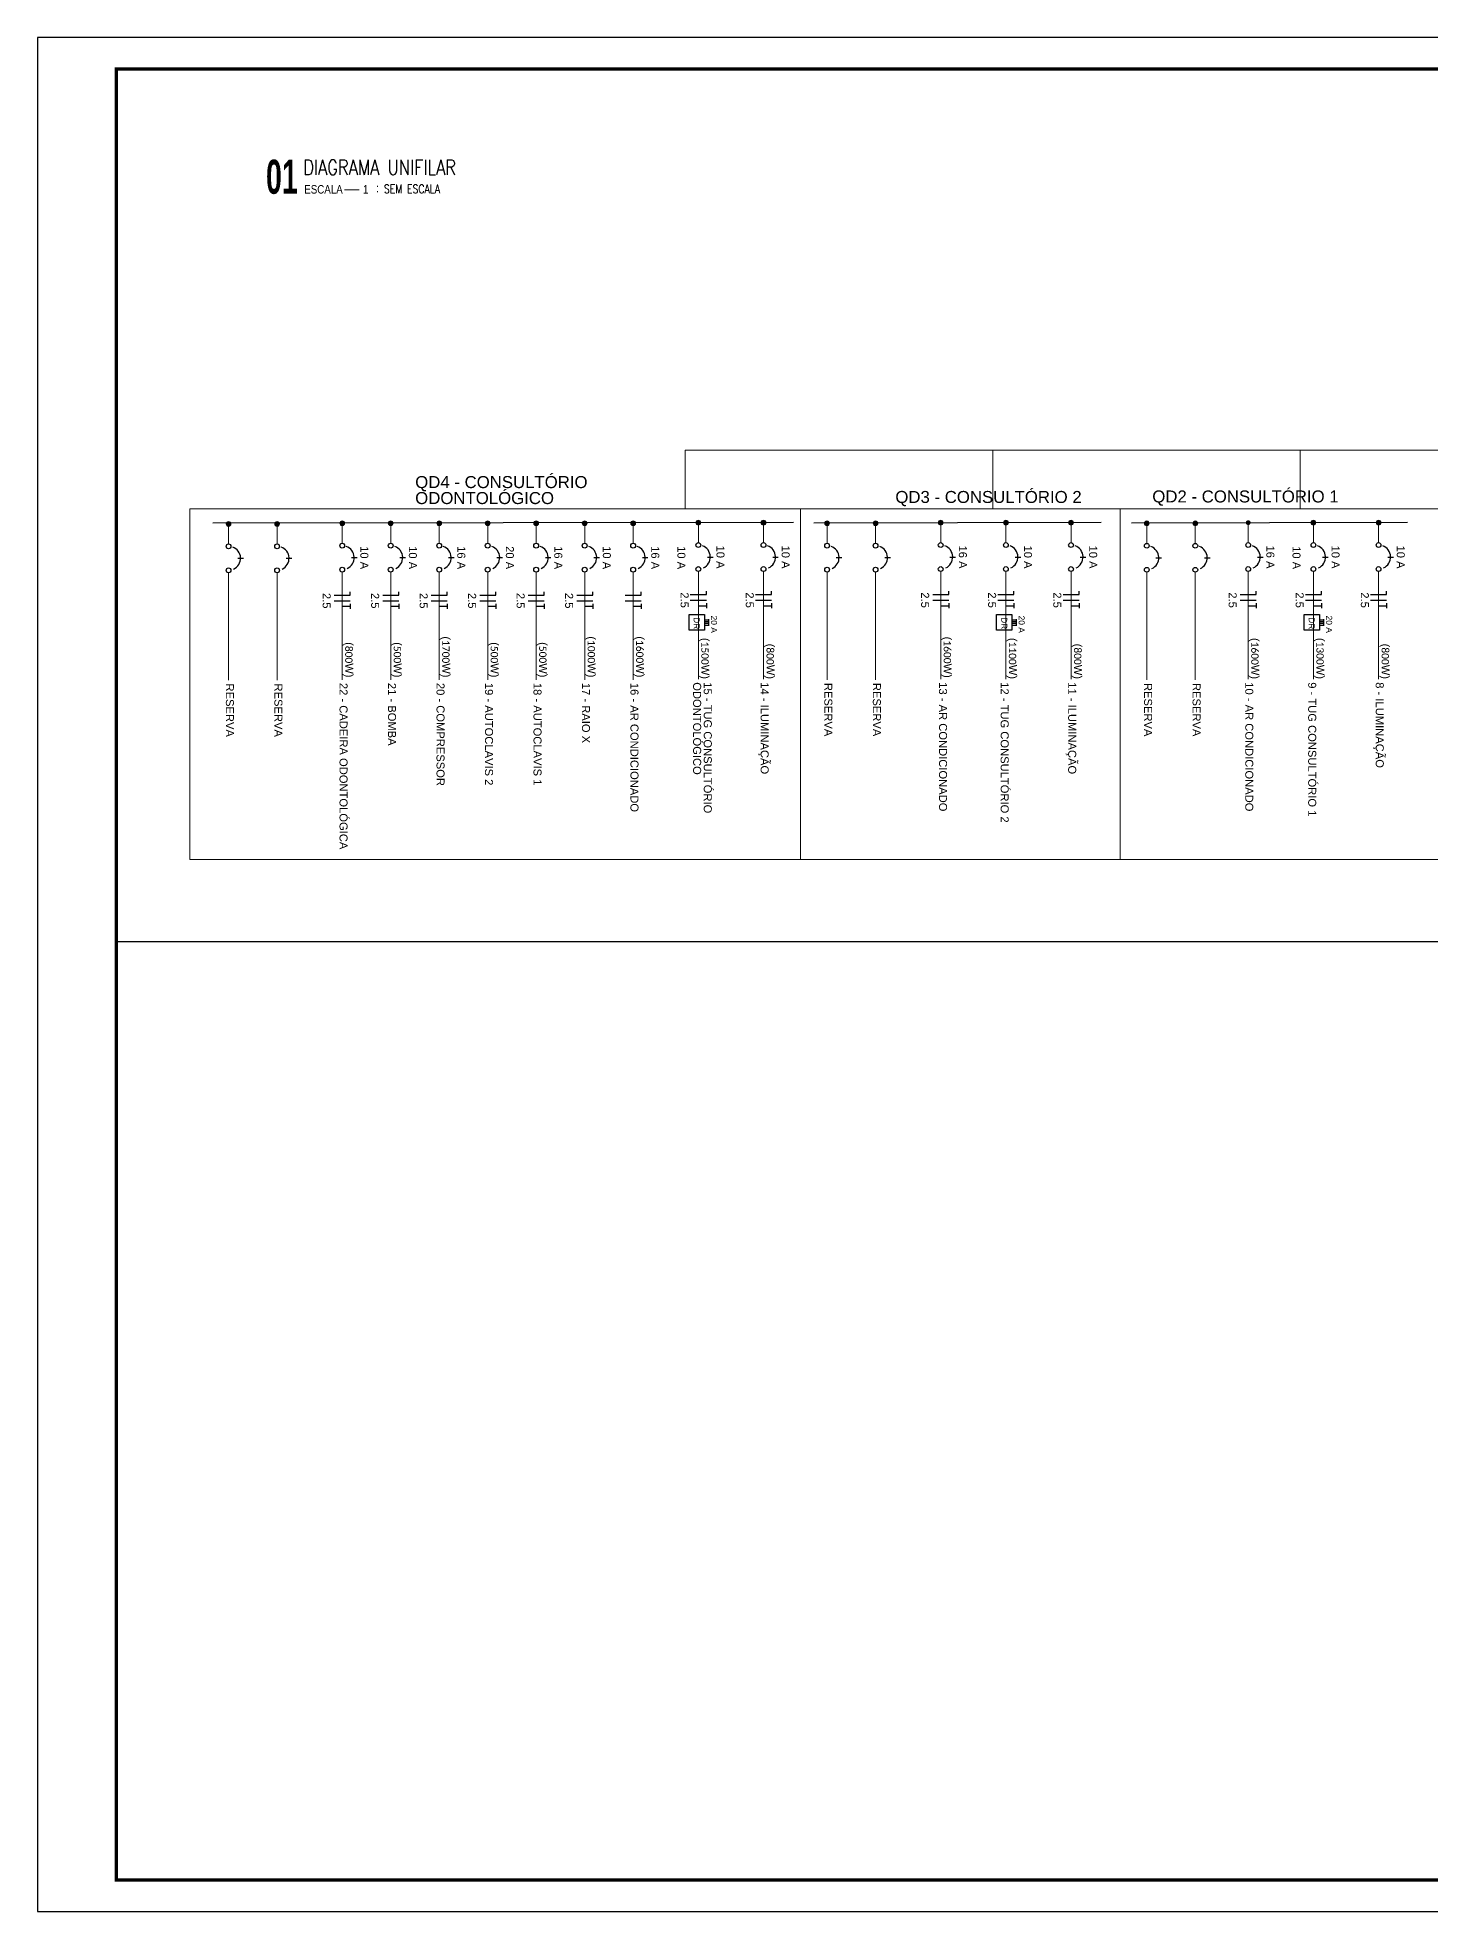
# Model space of a CAD drawing. Header units: millimetres. Extents: x 3040 to 3208, y 298 to 357.
# Drawn here: x 3039.5 to 3083.7, y 297.9 to 357.3 of the extents above; entities that cross this region are included whole.
import ezdxf
from ezdxf.enums import TextEntityAlignment as Align

# ---------------------------------------------------------------- set-up
doc = ezdxf.new("R2010")
doc.units = ezdxf.units.MM
doc.header["$MEASUREMENT"] = 0
doc.layers.get('0').update_dxf_attribs({"linetype": 'CONTINUOUS'})
for name, color, linetype in [('CABO-ILUM', 3, 'CONTINUOUS'), ('CABO.ILUMI.SOLO', 6, 'CONTINUOUS'), ('E-txt-g', 3, 'CONTINUOUS'), ('E-TXT-Y', 2, 'CONTINUOUS'), ('FIACAO', 1, 'CONTINUOUS'), ("LINHA - PROJETU'S", 1, 'CONTINUOUS'), ('P2', 1, 'CONTINUOUS'), ("PRANCHA - PROJETU'S", 7, 'CONTINUOUS')]:
    doc.layers.add(name, color=color, linetype=linetype)
for name, color, linetype, lineweight in [('DI-Disjuntor', 1, 'CONTINUOUS', 30), ('DI-Linhas do diagrama', 9, 'CONTINUOUS', 20), ('DI-Textos do diagrama', 7, 'CONTINUOUS', 20), ('DI-Título do diagrama', 3, 'CONTINUOUS', 30), ('E-Txt-W', 7, 'CONTINUOUS', 20)]:
    doc.layers.add(name, color=color, linetype=linetype, lineweight=lineweight)
doc.styles.add('ARIAL', font='arial.ttf', dxfattribs={"height": 2})
doc.styles.add('F2', font='ARIALN.TTF')
doc.styles.add('REG140', font='romans.shx', dxfattribs={"width": 0.8, "height": 0.35})
doc.styles.add('REG80', font='romans.shx', dxfattribs={"width": 0.8, "height": 0.2})
doc.styles.add('SANSSERIF2', font='sanssb__.ttf', dxfattribs={"width": 0.8})

# ---------------------------------------------------------------- blocks, each defined once
blk = doc.blocks.new('IND_DES')
at = {"layer": 'E-Txt-W', "color": 7}
blk.add_line((0.027, -0.243), (0.198, -0.243), dxfattribs=at)
at = {"layer": 'E-txt-g', "color": 7, "style": 'F2'}
for s, p in [('ESCALA', (-0.446, -0.286)), ('1', (0.243, -0.286)), (':', (0.399, -0.271))]:
    blk.add_text(s, height=0.1, dxfattribs=at).set_placement(p)
blk.add_attdef('ESCALA', (0.49, -0.281), '', height=0.1, dxfattribs=at)
at = {"layer": 'E-Txt-W', "color": 6, "style": 'F2'}
blk.add_attdef('00', text='', height=0.4, dxfattribs=at).set_placement((-0.708, -0.288), align=Align.CENTER)
at = {"layer": 'E-TXT-Y', "color": 7, "style": 'F2'}
for tag, p in [('PROJETO', (-0.456, 0.183)), ('DESENHO', (-0.458, -0.066))]:
    blk.add_attdef(tag, p, '', height=0.175, dxfattribs=at)
blk = doc.blocks.new('ADFSGASDFG')
at = {"layer": "PRANCHA - PROJETU'S", "color": 1}
blk.add_lwpolyline([(276.578, 47.946), (360.678, 47.946), (360.678, 107.346), (276.578, 107.346)], close=True, dxfattribs=at)
at = {"layer": "PRANCHA - PROJETU'S", "color": 4, "const_width": 0.1}
blk.add_lwpolyline([(279.078, 106.346), (359.678, 106.346), (359.678, 48.946), (279.078, 48.946)], close=True, dxfattribs=at)
blk = doc.blocks.new('DR Tetrapolar')
at = {"layer": 'DI-Disjuntor', "linetype": 'Continuous'}
for p, q in [((6561.4, 1698.7), (6561.4, 1706.1)), ((6564.6, 1698.7), (6564.6, 1706.1)), ((6567.7, 1698.7), (6567.7, 1706.1)), ((6570.9, 1698.7), (6570.9, 1706.1))]:
    blk.add_line(p, q, dxfattribs=at)
at = {"layer": 'P2'}
blk.add_line((6560.4, 1706.1), (6571.9, 1706.1), dxfattribs=at)
blk.add_lwpolyline([(6552.3, 1698.7), (6580, 1698.7), (6580, 1671.8), (6552.3, 1671.8)], close=True, dxfattribs=at)
at = {"layer": 'P2', "insert": (6567.6, 1679.9), "char_height": 10.59, "width": 50.832, "attachment_point": 8, "line_spacing_factor": 0.798, "style": 'ARIAL'}
blk.add_mtext('DR', dxfattribs=at)

msp = doc.modelspace()

# ---------------------------------------------------------------- linework, layer by layer
at = {"layer": 'CABO-ILUM'}
for p, q in [((3048.918, 339.59), (3049.425, 339.59)), ((3048.918, 339.413), (3049.425, 339.413)), ((3049.171, 339.235), (3049.425, 339.235)), ((3049.425, 339.59), (3049.425, 339.692)), ((3049.425, 339.316), (3049.425, 339.154)), ((3050.455, 339.59), (3050.962, 339.59)), ((3050.455, 339.413), (3050.962, 339.413)), ((3050.708, 339.235), (3050.962, 339.235)), ((3050.962, 339.59), (3050.962, 339.692)), ((3050.962, 339.316), (3050.962, 339.154)), ((3051.991, 339.59), (3052.499, 339.59)), ((3051.991, 339.413), (3052.499, 339.413)), ((3052.245, 339.235), (3052.499, 339.235)), ((3052.499, 339.59), (3052.499, 339.692)), ((3052.499, 339.316), (3052.499, 339.154)), ((3053.528, 339.59), (3054.036, 339.59)), ((3053.528, 339.413), (3054.036, 339.413)), ((3053.782, 339.235), (3054.036, 339.235)), ((3054.036, 339.59), (3054.036, 339.692)), ((3054.036, 339.316), (3054.036, 339.154)), ((3055.065, 339.59), (3055.572, 339.59)), ((3055.065, 339.413), (3055.572, 339.413)), ((3055.319, 339.235), (3055.572, 339.235)), ((3055.572, 339.59), (3055.572, 339.692)), ((3055.572, 339.317), (3055.572, 339.154)), ((3056.602, 339.591), (3057.109, 339.591)), ((3056.602, 339.413), (3057.109, 339.413)), ((3056.856, 339.235), (3057.109, 339.235)), ((3057.109, 339.591), (3057.109, 339.692)), ((3057.109, 339.317), (3057.109, 339.154)), ((3058.139, 339.591), (3058.646, 339.591)), ((3058.139, 339.413), (3058.646, 339.413)), ((3058.393, 339.235), (3058.646, 339.235)), ((3058.646, 339.591), (3058.646, 339.692)), ((3058.646, 339.317), (3058.646, 339.154)), ((3060.204, 339.61), (3060.712, 339.61)), ((3060.204, 339.433), (3060.712, 339.433)), ((3060.458, 339.255), (3060.712, 339.255)), ((3060.712, 339.61), (3060.712, 339.712)), ((3060.712, 339.336), (3060.712, 339.174)), ((3062.27, 339.61), (3062.777, 339.61)), ((3062.27, 339.433), (3062.777, 339.433)), ((3062.524, 339.255), (3062.777, 339.255)), ((3062.777, 339.61), (3062.777, 339.712)), ((3062.777, 339.336), (3062.777, 339.174)), ((3067.886, 339.61), (3068.394, 339.61)), ((3067.886, 339.433), (3068.394, 339.433)), ((3068.14, 339.255), (3068.394, 339.255)), ((3068.394, 339.61), (3068.394, 339.712)), ((3068.394, 339.336), (3068.394, 339.174)), ((3069.952, 339.61), (3070.459, 339.61)), ((3069.952, 339.433), (3070.459, 339.433)), ((3070.206, 339.255), (3070.459, 339.255)), ((3070.459, 339.61), (3070.459, 339.712)), ((3070.459, 339.336), (3070.459, 339.174)), ((3072.017, 339.61), (3072.525, 339.61)), ((3072.017, 339.433), (3072.525, 339.433)), ((3072.271, 339.255), (3072.525, 339.255)), ((3072.525, 339.61), (3072.525, 339.712)), ((3072.525, 339.336), (3072.525, 339.174)), ((3077.634, 339.61), (3078.141, 339.61)), ((3077.634, 339.433), (3078.141, 339.433)), ((3077.887, 339.255), (3078.141, 339.255)), ((3078.141, 339.61), (3078.141, 339.712)), ((3078.141, 339.336), (3078.141, 339.174)), ((3079.699, 339.61), (3080.207, 339.61)), ((3079.699, 339.433), (3080.207, 339.433)), ((3079.953, 339.255), (3080.207, 339.255)), ((3080.207, 339.61), (3080.207, 339.712)), ((3080.207, 339.336), (3080.207, 339.174)), ((3081.765, 339.61), (3082.272, 339.61)), ((3081.765, 339.433), (3082.272, 339.433)), ((3082.018, 339.255), (3082.272, 339.255)), ((3082.272, 339.61), (3082.272, 339.712)), ((3082.272, 339.336), (3082.272, 339.174))]:
    msp.add_line(p, q, dxfattribs=at)
at = {"layer": 'CABO.ILUMI.SOLO', "ltscale": 0.05}
for p, q in [((3063.473, 341.887), (3045.075, 341.867)), ((3073.22, 341.887), (3064.117, 341.867)), ((3082.931, 341.887), (3074.189, 341.867))]:
    msp.add_line(p, q, dxfattribs=at)
at = {"layer": 'DI-Linhas do diagrama', "linetype": 'Continuous'}
for p, q in [((3102.168, 344.189), (3060.041, 344.189)), ((3060.041, 344.189), (3060.041, 342.328)), ((3069.788, 344.189), (3069.788, 342.328)), ((3079.536, 344.189), (3079.536, 342.328)), ((3045.569, 341.771), (3045.569, 341.213)), ((3047.106, 341.771), (3047.106, 341.213)), ((3049.171, 341.791), (3049.171, 341.233)), ((3050.708, 341.791), (3050.708, 341.233)), ((3052.245, 341.791), (3052.245, 341.233)), ((3053.782, 341.791), (3053.782, 341.233)), ((3055.319, 341.791), (3055.319, 341.233)), ((3056.856, 341.791), (3056.856, 341.233)), ((3058.393, 341.791), (3058.393, 341.233)), ((3060.458, 341.811), (3060.458, 341.253)), ((3062.524, 341.811), (3062.524, 341.253)), ((3064.538, 341.791), (3064.538, 341.233)), ((3066.075, 341.791), (3066.075, 341.233)), ((3068.14, 341.811), (3068.14, 341.253)), ((3070.206, 341.811), (3070.206, 341.253)), ((3072.271, 341.811), (3072.271, 341.253)), ((3074.671, 341.788), (3074.671, 341.23)), ((3076.208, 341.788), (3076.208, 341.23)), ((3077.887, 341.811), (3077.887, 341.253)), ((3079.953, 341.811), (3079.953, 341.253)), ((3082.018, 341.811), (3082.018, 341.253)), ((3045.569, 340.3), (3045.569, 336.89)), ((3047.106, 340.3), (3047.106, 336.89)), ((3049.171, 340.32), (3049.171, 336.91)), ((3050.708, 340.32), (3050.708, 336.91)), ((3052.245, 340.32), (3052.245, 336.91)), ((3053.782, 340.32), (3053.782, 336.91)), ((3055.319, 340.32), (3055.319, 336.91)), ((3056.856, 340.32), (3056.856, 336.91)), ((3058.393, 340.32), (3058.393, 336.91)), ((3060.458, 340.34), (3060.458, 336.93)), ((3062.524, 340.34), (3062.524, 336.93)), ((3064.538, 340.32), (3064.538, 336.91)), ((3066.075, 340.32), (3066.075, 336.91)), ((3068.14, 340.34), (3068.14, 336.93)), ((3070.206, 340.34), (3070.206, 336.93)), ((3072.271, 340.34), (3072.271, 336.93)), ((3074.671, 340.317), (3074.671, 336.907)), ((3076.208, 340.317), (3076.208, 336.907)), ((3077.887, 340.34), (3077.887, 336.93)), ((3079.953, 340.34), (3079.953, 336.93)), ((3082.018, 340.34), (3082.018, 336.93))]:
    msp.add_line(p, q, dxfattribs=at)
at = {"layer": 'DI-Linhas do diagrama', "linetype": 'Continuous', "const_width": 0.0761}
for points in [[(3045.569, 341.809, 1), (3045.569, 341.885, 1)], [(3047.106, 341.809, 1), (3047.106, 341.885, 1)], [(3049.171, 341.829, 1), (3049.171, 341.905, 1)], [(3050.708, 341.829, 1), (3050.708, 341.905, 1)], [(3052.245, 341.829, 1), (3052.245, 341.905, 1)], [(3053.782, 341.829, 1), (3053.782, 341.905, 1)], [(3055.319, 341.829, 1), (3055.319, 341.905, 1)], [(3056.856, 341.829, 1), (3056.856, 341.905, 1)], [(3058.393, 341.829, 1), (3058.393, 341.905, 1)], [(3060.458, 341.849, 1), (3060.458, 341.925, 1)], [(3062.524, 341.849, 1), (3062.524, 341.925, 1)], [(3064.538, 341.829, 1), (3064.538, 341.905, 1)], [(3066.075, 341.829, 1), (3066.075, 341.905, 1)], [(3068.14, 341.849, 1), (3068.14, 341.925, 1)], [(3070.206, 341.849, 1), (3070.206, 341.925, 1)], [(3072.271, 341.849, 1), (3072.271, 341.925, 1)], [(3074.671, 341.826, 1), (3074.671, 341.902, 1)], [(3076.208, 341.826, 1), (3076.208, 341.902, 1)], [(3077.887, 341.849, 1), (3077.887, 341.925, 1)], [(3079.953, 341.849, 1), (3079.953, 341.925, 1)], [(3082.018, 341.849, 1), (3082.018, 341.925, 1)]]:
    msp.add_lwpolyline(points, format="xyb", close=True, dxfattribs=at)
at = {"layer": 'DI-Linhas do diagrama', "linetype": 'Continuous'}
for centre in [(3045.569, 341.847), (3047.106, 341.847), (3049.171, 341.867), (3050.708, 341.867), (3052.245, 341.867), (3053.782, 341.867), (3055.319, 341.867), (3056.856, 341.867), (3058.393, 341.867), (3060.458, 341.887), (3062.524, 341.887), (3064.538, 341.867), (3066.075, 341.867), (3068.14, 341.887), (3070.206, 341.887), (3072.271, 341.887), (3074.671, 341.864), (3076.208, 341.864), (3079.953, 341.887), (3082.018, 341.887)]:
    msp.add_circle(centre, 0.0761, dxfattribs=at)
at = {"layer": 'DI-Textos do diagrama'}
for points in [[(3063.695, 342.328), (3063.695, 331.208), (3044.338, 331.208), (3044.338, 342.328)], [(3073.831, 342.328), (3073.831, 331.208), (3063.695, 331.208), (3063.695, 342.328)], [(3084.396, 342.328), (3084.396, 331.208), (3073.831, 331.208), (3073.831, 342.328)]]:
    msp.add_lwpolyline(points, close=True, dxfattribs=at)
at = {"layer": 'FIACAO'}
for p, q in [((3045.861, 340.757), (3046.038, 340.757)), ((3047.398, 340.757), (3047.575, 340.757)), ((3049.463, 340.777), (3049.641, 340.777)), ((3051, 340.777), (3051.177, 340.777)), ((3052.537, 340.777), (3052.714, 340.777)), ((3054.074, 340.777), (3054.251, 340.777)), ((3055.611, 340.777), (3055.788, 340.777)), ((3057.147, 340.777), (3057.325, 340.777)), ((3058.684, 340.777), (3058.862, 340.777)), ((3060.75, 340.797), (3060.927, 340.797)), ((3062.815, 340.797), (3062.993, 340.797)), ((3064.829, 340.777), (3065.007, 340.777)), ((3066.366, 340.777), (3066.544, 340.777)), ((3068.432, 340.797), (3068.609, 340.797)), ((3070.497, 340.797), (3070.675, 340.797)), ((3072.563, 340.797), (3072.74, 340.797)), ((3074.963, 340.774), (3075.14, 340.774)), ((3076.499, 340.774), (3076.677, 340.774)), ((3078.179, 340.797), (3078.357, 340.797)), ((3080.245, 340.797), (3080.422, 340.797)), ((3082.31, 340.797), (3082.488, 340.797))]:
    msp.add_line(p, q, dxfattribs=at)
for centre in [(3045.569, 341.137), (3047.106, 341.137), (3049.171, 341.157), (3050.708, 341.157), (3052.245, 341.157), (3053.782, 341.157), (3055.319, 341.157), (3056.856, 341.157), (3058.393, 341.157), (3060.458, 341.177), (3062.524, 341.177), (3064.538, 341.157), (3066.075, 341.157), (3068.14, 341.177), (3070.206, 341.177), (3072.271, 341.177), (3074.671, 341.154), (3076.208, 341.154), (3077.887, 341.177), (3079.953, 341.177), (3082.018, 341.177), (3045.569, 340.376), (3047.106, 340.376), (3049.171, 340.396), (3050.708, 340.396), (3052.245, 340.396), (3053.782, 340.396), (3055.319, 340.396), (3056.856, 340.396), (3058.393, 340.396), (3060.458, 340.416), (3062.524, 340.416), (3064.538, 340.396), (3066.075, 340.396), (3068.14, 340.416), (3070.206, 340.416), (3072.271, 340.416), (3074.671, 340.393), (3076.208, 340.393), (3077.887, 340.416), (3079.953, 340.416), (3082.018, 340.416)]:
    msp.add_circle(centre, 0.0761, dxfattribs=at)
for centre in [(3045.569, 340.757), (3047.106, 340.757), (3049.171, 340.777), (3050.708, 340.777), (3052.245, 340.777), (3053.782, 340.777), (3055.319, 340.777), (3056.856, 340.777), (3058.393, 340.777), (3060.458, 340.797), (3062.524, 340.797), (3064.538, 340.777), (3066.075, 340.777), (3068.14, 340.797), (3070.206, 340.797), (3072.271, 340.797), (3074.671, 340.774), (3076.208, 340.774), (3077.887, 340.797), (3079.953, 340.797), (3082.018, 340.797)]:
    msp.add_arc(centre, 0.38, 295, 70, dxfattribs=at)
at = {"layer": "LINHA - PROJETU'S", "color": 1}
msp.add_line((3042.012, 328.607), (3105.112, 328.607), dxfattribs=at)

# ---------------------------------------------------------------- block references
ref = msp.add_blockref('IND_DES', (3049.171, 353.089), dxfattribs=dict(xscale=2.699723250675219, yscale=2.699723250675219, zscale=2.699723250675219))
ref.add_attrib('00', '01', dxfattribs={"layer": 'E-Txt-W', "height": 1.0799, "style": 'SANSSERIF2', "width": 0.6}).set_placement((3047.259, 352.311), align=Align.CENTER)
ref.add_attrib('DESENHO', 'DIAGRAMA UNIFILAR', (3047.934, 352.911), dxfattribs={"layer": 'E-TXT-Y', "height": 0.47245, "style": 'REG140', "width": 0.8})
ref.add_attrib('ESCALA', 'SEM ESCALA', (3050.493, 352.33), dxfattribs={"layer": 'CABO-ILUM', "height": 0.27, "style": 'REG80', "width": 0.8})
at = {"layer": 'P2', "xscale": 0.0180180000005265, "yscale": 0.0180180000005265, "zscale": 0.0180180000005265, "rotation": 270}
for p in [(3030.041, 457.034), (3039.789, 457.034), (3049.536, 457.034)]:
    msp.add_blockref('DR Tetrapolar', p, dxfattribs=at)
at = {"layer": "PRANCHA - PROJETU'S", "color": 1}
msp.add_blockref('ADFSGASDFG', (2762.934, 249.919), dxfattribs=at)

# ---------------------------------------------------------------- texts
at = {"layer": 'DI-Textos do diagrama', "rotation": 270, "line_spacing_factor": 0.798, "style": 'ARIAL'}
for s, insert, char_height, width, attachment_point in [('10{\\fArial|b0|i0|c238|p34; A}', (3049.742, 340.777), 0.25363, 1.21743, 8), ('10{\\fArial|b0|i0|c238|p34; A}', (3051.279, 340.777), 0.25363, 1.21743, 8), ('16{\\fArial|b0|i0|c238|p34; A}', (3052.816, 340.777), 0.25363, 1.21743, 8), ('20{\\fArial|b0|i0|c238|p34; A}', (3054.353, 340.777), 0.25363, 1.21743, 8), ('16{\\fArial|b0|i0|c238|p34; A}', (3055.89, 340.777), 0.25363, 1.21743, 8), ('10{\\fArial|b0|i0|c238|p34; A}', (3057.427, 340.777), 0.25363, 1.21743, 8), ('16{\\fArial|b0|i0|c238|p34; A}', (3058.963, 340.777), 0.25363, 1.21743, 8), ('{\\fArial|b0|i0|c186|p34;1}0{\\fArial|b0|i0|c238|p34; A}', (3059.791, 340.777), 0.25363, 1.21743, 8), ('10{\\fArial|b0|i0|c238|p34; A}', (3061.029, 340.797), 0.25363, 1.21743, 8), ('10{\\fArial|b0|i0|c238|p34; A}', (3063.095, 340.797), 0.25363, 1.21743, 8), ('16{\\fArial|b0|i0|c238|p34; A}', (3068.711, 340.797), 0.25363, 1.21743, 8), ('10{\\fArial|b0|i0|c238|p34; A}', (3070.776, 340.797), 0.25363, 1.21743, 8), ('10{\\fArial|b0|i0|c238|p34; A}', (3072.842, 340.797), 0.25363, 1.21743, 8), ('16{\\fArial|b0|i0|c238|p34; A}', (3078.458, 340.797), 0.25363, 1.21743, 8), ('{\\fArial|b0|i0|c186|p34;1}0{\\fArial|b0|i0|c238|p34; A}', (3079.286, 340.777), 0.25363, 1.21743, 8), ('10{\\fArial|b0|i0|c238|p34; A}', (3080.524, 340.797), 0.25363, 1.21743, 8), ('10{\\fArial|b0|i0|c238|p34; A}', (3082.59, 340.797), 0.25363, 1.21743, 8), ('2.5', (3048.547, 339.412), 0.2536, 1.21743, 8), ('2.5', (3050.084, 339.412), 0.2536, 1.21743, 8), ('2.5', (3051.621, 339.412), 0.2536, 1.21743, 8), ('2.5', (3053.158, 339.412), 0.2536, 1.21743, 8), ('2.5', (3054.695, 339.413), 0.2536, 1.21743, 8), ('2.5', (3056.232, 339.413), 0.2536, 1.21743, 8), ('2.5', (3059.892, 339.432), 0.2536, 1.21743, 8), ('2.5', (3061.957, 339.432), 0.2536, 1.21743, 8), ('2.5', (3067.516, 339.432), 0.2536, 1.21743, 8), ('2.5', (3069.639, 339.432), 0.2536, 1.21743, 8), ('2.5', (3071.705, 339.432), 0.2536, 1.21743, 8), ('2.5', (3077.263, 339.432), 0.2536, 1.21743, 8), ('2.5', (3079.387, 339.432), 0.2536, 1.21743, 8), ('2.5', (3081.452, 339.432), 0.2536, 1.21743, 8), ('20{\\fArial|b0|i0|c238|p34; A}', (3060.858, 338.667), 0.19081, 0.91589, 8), ('20{\\fArial|b0|i0|c238|p34; A}', (3070.606, 338.667), 0.19081, 0.91589, 8), ('20{\\fArial|b0|i0|c238|p34; A}', (3080.353, 338.667), 0.19081, 0.91589, 8), ('{\\fArial|b0|i0|c238|p34;(\\fCalibri|b0|i0|c0|p34;\\H0.9167x;800\\fArial|b0|i0|c238|p34;\\H1.091x;W)}', (3049.189, 336.978), 0.25363, 2.43486, 9), ('{\\fArial|b0|i0|c238|p34;(\\fCalibri|b0|i0|c0|p34;\\H0.9167x;500\\fArial|b0|i0|c238|p34;\\H1.091x;W)}', (3050.726, 336.978), 0.25363, 2.43486, 9), ('{\\fArial|b0|i0|c238|p34;(\\fCalibri|b0|i0|c0|p34;\\H0.9167x;1700\\fArial|b0|i0|c238|p34;\\H1.091x;W)}', (3052.263, 336.978), 0.25363, 2.43486, 9), ('{\\fArial|b0|i0|c238|p34;(\\fCalibri|b0|i0|c0|p34;\\H0.9167x;500\\fArial|b0|i0|c238|p34;\\H1.091x;W)}', (3053.799, 336.978), 0.25363, 2.43486, 9), ('{\\fArial|b0|i0|c238|p34;(\\fCalibri|b0|i0|c0|p34;\\H0.9167x;500\\fArial|b0|i0|c238|p34;\\H1.091x;W)}', (3055.336, 336.979), 0.25363, 2.43486, 9), ('{\\fArial|b0|i0|c238|p34;(\\fCalibri|b0|i0|c0|p34;\\H0.9167x;1000\\fArial|b0|i0|c238|p34;\\H1.091x;W)}', (3056.873, 336.979), 0.25363, 2.43486, 9), ('{\\fArial|b0|i0|c238|p34;(\\fCalibri|b0|i0|c0|p34;\\H0.9167x;1600\\fArial|b0|i0|c238|p34;\\H1.091x;W)}', (3058.41, 336.979), 0.25363, 2.43486, 9), ('{\\fArial|b0|i0|c238|p34;(\\fCalibri|b0|i0|c0|p34;\\H0.9167x;1500\\fArial|b0|i0|c238|p34;\\H1.091x;W)}', (3060.476, 336.93), 0.25363, 2.43486, 9), ('{\\fArial|b0|i0|c238|p34;(\\fCalibri|b0|i0|c0|p34;\\H0.9167x;800\\fArial|b0|i0|c238|p34;\\H1.091x;W)}', (3062.542, 336.93), 0.25363, 2.1305, 9), ('{\\fArial|b0|i0|c238|p34;(\\fCalibri|b0|i0|c0|p34;\\H0.9167x;1600\\fArial|b0|i0|c238|p34;\\H1.091x;W)}', (3068.158, 336.968), 0.25363, 2.43486, 9), ('{\\fArial|b0|i0|c238|p34;(\\fCalibri|b0|i0|c0|p34;\\H0.9167x;1100\\fArial|b0|i0|c238|p34;\\H1.091x;W)}', (3070.223, 336.93), 0.25363, 2.43486, 9), ('{\\fArial|b0|i0|c238|p34;(\\fCalibri|b0|i0|c0|p34;\\H0.9167x;800\\fArial|b0|i0|c238|p34;\\H1.091x;W)}', (3072.289, 336.93), 0.25363, 2.1305, 9), ('{\\fArial|b0|i0|c238|p34;(\\fCalibri|b0|i0|c0|p34;\\H0.9167x;1600\\fArial|b0|i0|c238|p34;\\H1.091x;W)}', (3077.905, 336.927), 0.25363, 2.43486, 9), ('{\\fArial|b0|i0|c238|p34;(\\fCalibri|b0|i0|c0|p34;\\H0.9167x;1300\\fArial|b0|i0|c238|p34;\\H1.091x;W)}', (3079.971, 336.93), 0.25363, 2.43486, 9), ('{\\fArial|b0|i0|c238|p34;(\\fCalibri|b0|i0|c0|p34;\\H0.9167x;800\\fArial|b0|i0|c238|p34;\\H1.091x;W)}', (3082.037, 336.93), 0.25363, 2.1305, 9), ('15{\\fArial|b0|i0|c186|p34; \\fArial|b0|i0|c204|p34;- }TUG CONSULTÓRIO ODONTOLÓGICO', (3060.289, 336.828), 0.25363, 4.73609, 7), ('14 - ILUMINAÇÃO', (3062.355, 336.828), 0.25363, 5.21349, 7), ('13{\\fArial|b0|i0|c238|p34; }- AR CONDICIONADO', (3068.083, 336.828), 0.25363, 7.00023, 7), ('12{\\fArial|b0|i0|c186|p34; \\fArial|b0|i0|c204|p34;- }TUG CONSULTÓRIO 2', (3070.037, 336.828), 0.25363, 4.74264, 7), ('11 - ILUMINAÇÃO ', (3072.102, 336.828), 0.25363, 3.65229, 7), ('10 - AR CONDICIONADO', (3077.789, 336.828), 0.25363, 7.00023, 7), ('9 {\\fArial|b0|i0|c204|p34;- }TUG CONSULTÓRIO 1', (3079.784, 336.828), 0.25363, 4.35141, 7), ('8 - ILUMINAÇÃO ', (3081.85, 336.828), 0.25363, 3.65229, 7), ('RESERVA', (3045.48, 336.788), 0.2536, 7.00023, 7), ('RESERVA', (3047.017, 336.788), 0.2536, 7.00023, 7), ('22{\\fArial|b0|i0|c238|p34; }- CADEIRA ODONTOLÓGICA', (3049.082, 336.808), 0.25363, 7.00023, 7), ('\\pt0.25363;21 - BOMBA', (3050.619, 336.808), 0.25363, 7.00023, 7), ('\\pt0.25363;20{\\fArial|b0|i0|c238|p34; }- COMPRESSOR', (3052.156, 336.808), 0.25363, 7.00023, 7), ('19{\\fArial|b0|i0|c238|p34; }- AUTOCLAVIS 2', (3053.693, 336.808), 0.25363, 7.00023, 7), ('18{\\fArial|b0|i0|c238|p34; }- AUTOCLAVIS 1', (3055.23, 336.808), 0.25363, 7.00023, 7), ('17{\\fArial|b0|i0|c238|p34; }- RAIO X', (3056.766, 336.808), 0.25363, 7.00023, 7), ('\\pt0.25363;16{\\fArial|b0|i0|c238|p34; }- AR CONDICIONADO', (3058.303, 336.808), 0.25363, 7.00023, 7), ('RESERVA', (3064.448, 336.808), 0.2536, 7.00023, 7), ('RESERVA', (3065.985, 336.808), 0.2536, 7.00023, 7), ('RESERVA', (3074.582, 336.805), 0.2536, 7.00023, 7), ('RESERVA', (3076.119, 336.805), 0.2536, 7.00023, 7)]:
    msp.add_mtext(s, dxfattribs=dict(at, insert=insert, char_height=char_height, width=width, attachment_point=attachment_point))
at = {"layer": 'DI-Título do diagrama', "char_height": 0.38045, "width": 6.39151, "attachment_point": 7, "line_spacing_factor": 0.798, "style": 'ARIAL'}
for s, insert in [('QD4 - CONSULTÓRIO ODONTOLÓGICO', (3051.484, 342.471)), ('QD3 - CONSULTÓRIO 2', (3066.702, 342.406)), ('QD2 - CONSULTÓRIO 1', (3074.846, 342.422))]:
    msp.add_mtext(s, dxfattribs=dict(at, insert=insert))

doc.saveas('drawing.dxf')
